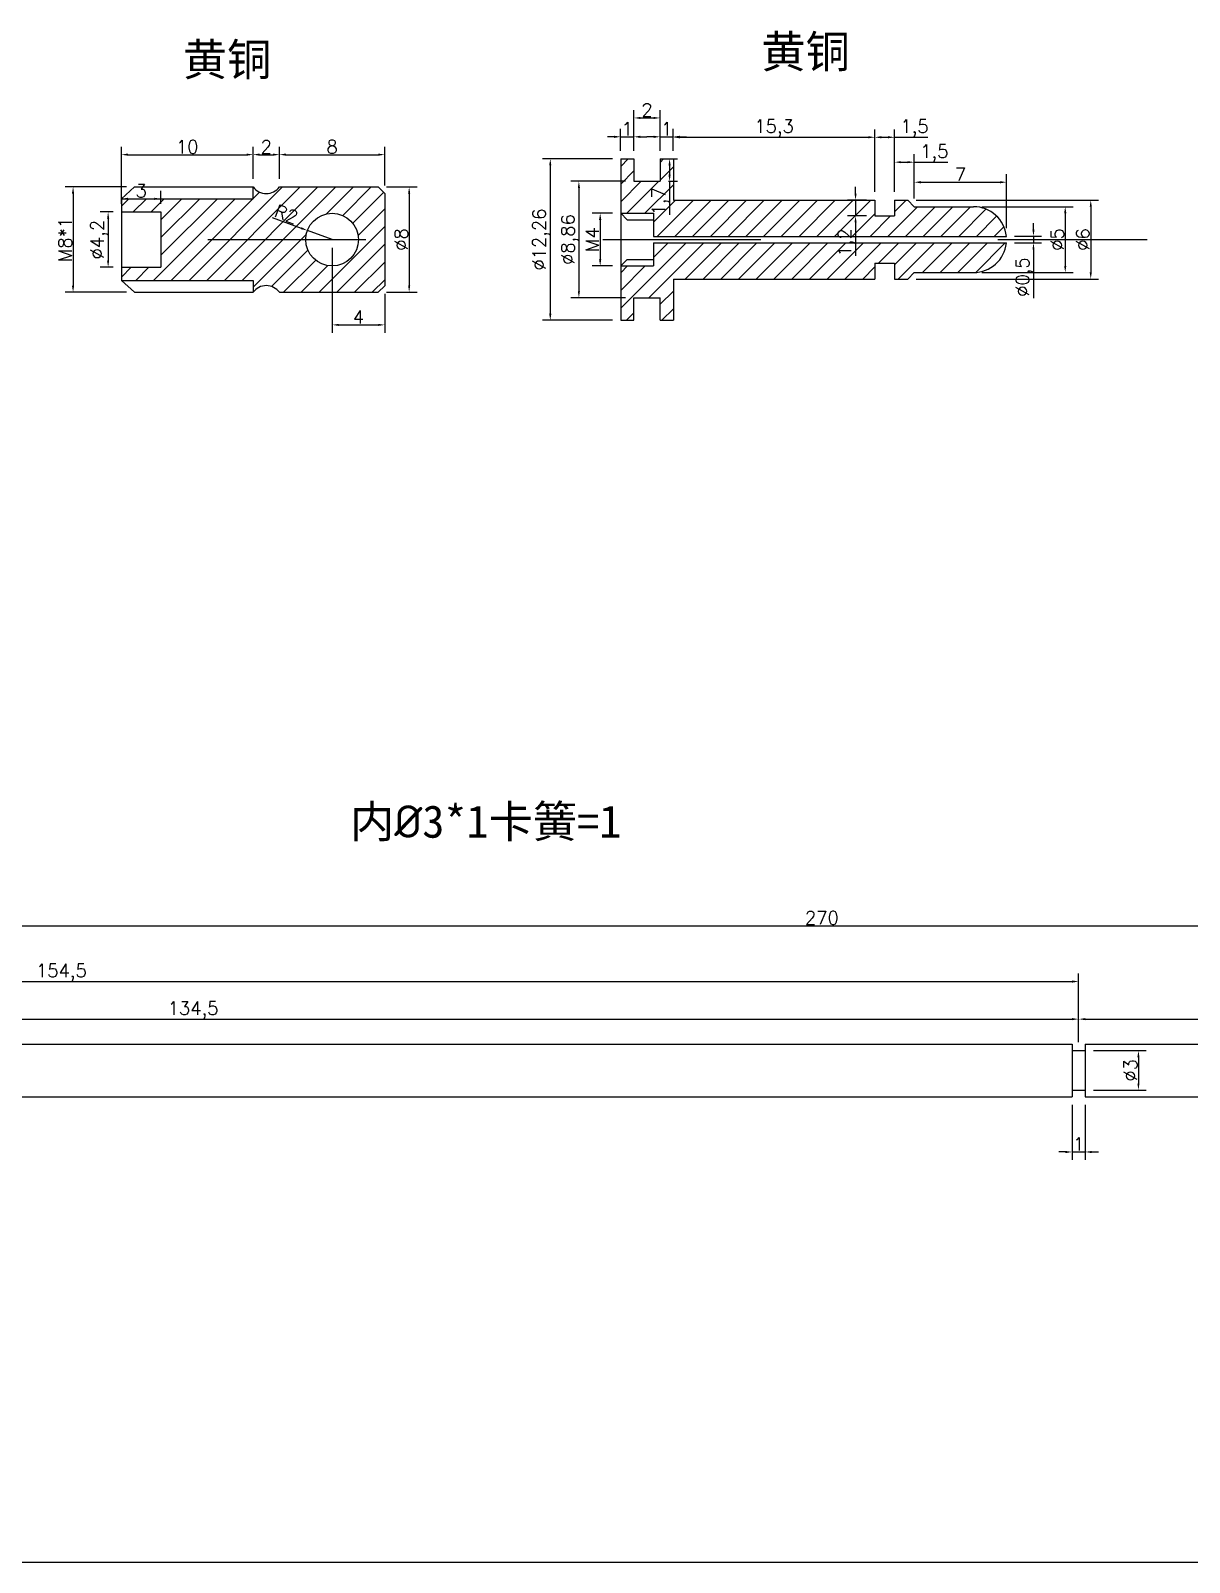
# Model space of a CAD drawing. Header units: millimetres. Extents: x 6817 to 15937, y -5221 to -164.
# Drawn here: x 9955.6 to 10043.6, y -1865.6 to -1749.3 of the extents above; entities that cross this region are included whole.
import ezdxf

# ---------------------------------------------------------------- set-up
doc = ezdxf.new("R2010")
doc.units = ezdxf.units.MM
doc.linetypes.add('ACAD_ISO03W100', pattern=[30, 12, -18])
doc.layers.add('图层2', color=108, linetype='Continuous')
doc.styles.get("Standard").update_dxf_attribs({"font": 'txt', "bigfont": 'gbcbig.shx'})
doc.dimstyles.new('ISO-25', dxfattribs={"dimtxt": 1, "dimasz": 0.5, "dimexe": 0.6, "dimexo": 0.625, "dimgap": 0.1, "dimtad": 1, "dimtxsty": 'Standard', "dimcen": 2.5, "dimadec": 0, "dimazin": 0, "dimtfac": 1, "dimtmove": 0, "dimatfit": 3, "dimfxl": 0, "dimarcsym": 0})

# ---------------------------------------------------------------- blocks, each defined once
blk = doc.blocks.new('*D461')
at = {"layer": 'Defpoints', "color": 0, "linetype": 'ByBlock', "transparency": 16777216}
for p in [(9962.51, -1763.04), (9961.5, -1767.24), (9962.51, -1767.24)]:
    blk.add_point(p, dxfattribs=at)
at = {"layer": '图层2', "color": 0, "linetype": 'ByBlock', "lineweight": -2, "transparency": 16777216}
for p, q in [((9961.89, -1763.04), (9960.9, -1763.04)), ((9961.5, -1763.54), (9961.5, -1766.74)), ((9961.89, -1767.24), (9960.9, -1767.24))]:
    blk.add_line(p, q, dxfattribs=at)
at = {"layer": '图层2', "color": 0, "linetype": 'ByBlock', "transparency": 16777216}
for points in [[(9961.42, -1763.54), (9961.58, -1763.54), (9961.5, -1763.04)], [(9961.42, -1766.74), (9961.58, -1766.74), (9961.5, -1767.24)]]:
    blk.add_solid(points, dxfattribs=at)
at = {"layer": '图层2', "color": 0, "linetype": 'ByBlock', "transparency": 16777216, "insert": (9960.82, -1765.14), "char_height": 1, "attachment_point": 5, "rotation": 90}
blk.add_mtext('%%C4,2', dxfattribs=at)
blk = doc.blocks.new('*D462')
at = {"layer": 'Defpoints', "color": 0, "linetype": 'ByBlock', "transparency": 16777216}
for p in [(9963.51, -1761.14), (9958.84, -1769.14), (9963.51, -1769.14)]:
    blk.add_point(p, dxfattribs=at)
at = {"layer": '图层2', "color": 0, "linetype": 'ByBlock', "lineweight": -2, "transparency": 16777216}
for p, q in [((9962.89, -1761.14), (9958.24, -1761.14)), ((9958.84, -1761.64), (9958.84, -1768.64)), ((9962.89, -1769.14), (9958.24, -1769.14))]:
    blk.add_line(p, q, dxfattribs=at)
at = {"layer": '图层2', "color": 0, "linetype": 'ByBlock', "transparency": 16777216}
for points in [[(9958.75, -1761.64), (9958.92, -1761.64), (9958.84, -1761.14)], [(9958.75, -1768.64), (9958.92, -1768.64), (9958.84, -1769.14)]]:
    blk.add_solid(points, dxfattribs=at)
at = {"layer": '图层2', "color": 0, "linetype": 'ByBlock', "transparency": 16777216, "insert": (9958.24, -1765.14), "char_height": 1, "attachment_point": 5, "rotation": 90}
blk.add_mtext('M8*1', dxfattribs=at)
blk = doc.blocks.new('*D463')
at = {"layer": 'Defpoints', "color": 0, "linetype": 'ByBlock', "transparency": 16777216}
for p in [(9972.51, -1758.69), (9972.51, -1761.14), (9962.51, -1762.04)]:
    blk.add_point(p, dxfattribs=at)
at = {"layer": '图层2', "color": 0, "linetype": 'ByBlock', "lineweight": -2, "transparency": 16777216}
for p, q in [((9962.51, -1761.42), (9962.51, -1758.09)), ((9972.51, -1760.52), (9972.51, -1758.09)), ((9963.01, -1758.69), (9972.01, -1758.69))]:
    blk.add_line(p, q, dxfattribs=at)
at = {"layer": '图层2', "color": 0, "linetype": 'ByBlock', "transparency": 16777216}
for points in [[(9963.01, -1758.6), (9963.01, -1758.77), (9962.51, -1758.69)], [(9972.01, -1758.6), (9972.01, -1758.77), (9972.51, -1758.69)]]:
    blk.add_solid(points, dxfattribs=at)
at = {"layer": '图层2', "color": 0, "linetype": 'ByBlock', "transparency": 16777216, "insert": (9967.51, -1758.09), "char_height": 1, "attachment_point": 5}
blk.add_mtext('10', dxfattribs=at)
blk = doc.blocks.new('*D464')
at = {"layer": 'Defpoints', "color": 0, "linetype": 'ByBlock', "transparency": 16777216}
for p in [(9974.51, -1758.69), (9972.51, -1761.14), (9974.51, -1761.14)]:
    blk.add_point(p, dxfattribs=at)
at = {"layer": '图层2', "color": 0, "linetype": 'ByBlock', "lineweight": -2, "transparency": 16777216}
for p, q in [((9972.51, -1760.52), (9972.51, -1758.09)), ((9974.51, -1760.52), (9974.51, -1758.09)), ((9973.01, -1758.69), (9974.01, -1758.69))]:
    blk.add_line(p, q, dxfattribs=at)
at = {"layer": '图层2', "color": 0, "linetype": 'ByBlock', "transparency": 16777216}
for points in [[(9973.01, -1758.6), (9973.01, -1758.77), (9972.51, -1758.69)], [(9974.01, -1758.6), (9974.01, -1758.77), (9974.51, -1758.69)]]:
    blk.add_solid(points, dxfattribs=at)
at = {"layer": '图层2', "color": 0, "linetype": 'ByBlock', "transparency": 16777216, "insert": (9973.51, -1758.09), "char_height": 1, "attachment_point": 5}
blk.add_mtext('2', dxfattribs=at)
blk = doc.blocks.new('*D465')
at = {"layer": 'Defpoints', "color": 0, "linetype": 'ByBlock', "transparency": 16777216}
for p in [(9982.51, -1758.69), (9974.51, -1761.14), (9982.51, -1761.64)]:
    blk.add_point(p, dxfattribs=at)
at = {"layer": '图层2', "color": 0, "linetype": 'ByBlock', "lineweight": -2, "transparency": 16777216}
for p, q in [((9974.51, -1760.52), (9974.51, -1758.09)), ((9982.51, -1761.02), (9982.51, -1758.09)), ((9975.01, -1758.69), (9982.01, -1758.69))]:
    blk.add_line(p, q, dxfattribs=at)
at = {"layer": '图层2', "color": 0, "linetype": 'ByBlock', "transparency": 16777216}
for points in [[(9975.01, -1758.6), (9975.01, -1758.77), (9974.51, -1758.69)], [(9982.01, -1758.6), (9982.01, -1758.77), (9982.51, -1758.69)]]:
    blk.add_solid(points, dxfattribs=at)
at = {"layer": '图层2', "color": 0, "linetype": 'ByBlock', "transparency": 16777216, "insert": (9978.51, -1758.09), "char_height": 1, "attachment_point": 5}
blk.add_mtext('8', dxfattribs=at)
blk = doc.blocks.new('*D466')
at = {"layer": 'Defpoints', "color": 0, "linetype": 'ByBlock', "transparency": 16777216}
for p in [(9982.01, -1761.14), (9982.01, -1769.14), (9984.36, -1769.14)]:
    blk.add_point(p, dxfattribs=at)
at = {"layer": '图层2', "color": 0, "linetype": 'ByBlock', "lineweight": -2, "transparency": 16777216}
for p, q in [((9982.64, -1761.14), (9984.96, -1761.14)), ((9984.36, -1761.64), (9984.36, -1768.64)), ((9982.64, -1769.14), (9984.96, -1769.14))]:
    blk.add_line(p, q, dxfattribs=at)
at = {"layer": '图层2', "color": 0, "linetype": 'ByBlock', "transparency": 16777216}
for points in [[(9984.28, -1761.64), (9984.44, -1761.64), (9984.36, -1761.14)], [(9984.28, -1768.64), (9984.44, -1768.64), (9984.36, -1769.14)]]:
    blk.add_solid(points, dxfattribs=at)
at = {"layer": '图层2', "color": 0, "linetype": 'ByBlock', "transparency": 16777216, "insert": (9983.76, -1765.14), "char_height": 1, "attachment_point": 5, "rotation": 90}
blk.add_mtext('%%C8', dxfattribs=at)
blk = doc.blocks.new('*D467')
at = {"layer": 'Defpoints', "color": 0, "linetype": 'ByBlock', "transparency": 16777216}
for p in [(9965.51, -1762.04), (9962.51, -1763.04), (9965.51, -1763.04)]:
    blk.add_point(p, dxfattribs=at)
at = {"layer": '图层2', "color": 0, "linetype": 'ByBlock', "lineweight": -2, "transparency": 16777216}
for p, q in [((9962.51, -1762.42), (9962.51, -1761.44)), ((9965.51, -1762.42), (9965.51, -1761.44)), ((9963.01, -1762.04), (9965.01, -1762.04))]:
    blk.add_line(p, q, dxfattribs=at)
at = {"layer": '图层2', "color": 0, "linetype": 'ByBlock', "transparency": 16777216}
for points in [[(9963.01, -1761.96), (9963.01, -1762.13), (9962.51, -1762.04)], [(9965.01, -1761.96), (9965.01, -1762.13), (9965.51, -1762.04)]]:
    blk.add_solid(points, dxfattribs=at)
at = {"layer": '图层2', "color": 0, "linetype": 'ByBlock', "transparency": 16777216, "insert": (9964.01, -1761.44), "char_height": 1, "attachment_point": 5}
blk.add_mtext('3', dxfattribs=at)
blk = doc.blocks.new('*D468')
at = {"layer": 'Defpoints', "color": 0, "linetype": 'ByBlock', "transparency": 16777216}
for p in [(9976.63, -1764.45), (9978.51, -1765.14)]:
    blk.add_point(p, dxfattribs=at)
at = {"layer": '图层2', "color": 0, "linetype": 'ByBlock', "lineweight": -2, "transparency": 16777216}
for p, q in [((9973.95, -1763.45), (9976.17, -1764.27)), ((9978.51, -1765.14), (9976.63, -1764.45))]:
    blk.add_line(p, q, dxfattribs=at)
at = {"layer": '图层2', "color": 0, "linetype": 'ByBlock', "transparency": 16777216}
blk.add_solid([(9976.19, -1764.2), (9976.14, -1764.35), (9976.63, -1764.45)], dxfattribs=at)
at = {"layer": '图层2', "color": 0, "linetype": 'ByBlock', "transparency": 16777216, "insert": (9975.03, -1763.21), "char_height": 1, "attachment_point": 5, "rotation": 339.6582}
blk.add_mtext('R2', dxfattribs=at)
blk = doc.blocks.new('*D469')
at = {"layer": 'Defpoints', "color": 0, "linetype": 'ByBlock', "transparency": 16777216}
for p in [(9978.51, -1765.14), (9982.51, -1768.64), (9982.51, -1771.62)]:
    blk.add_point(p, dxfattribs=at)
at = {"layer": '图层2', "color": 0, "linetype": 'ByBlock', "lineweight": -2, "transparency": 16777216}
for p, q in [((9978.51, -1765.77), (9978.51, -1772.22)), ((9982.51, -1769.27), (9982.51, -1772.22)), ((9979.01, -1771.62), (9982.01, -1771.62))]:
    blk.add_line(p, q, dxfattribs=at)
at = {"layer": '图层2', "color": 0, "linetype": 'ByBlock', "transparency": 16777216}
for points in [[(9979.01, -1771.54), (9979.01, -1771.7), (9978.51, -1771.62)], [(9982.01, -1771.54), (9982.01, -1771.7), (9982.51, -1771.62)]]:
    blk.add_solid(points, dxfattribs=at)
at = {"layer": '图层2', "color": 0, "linetype": 'ByBlock', "transparency": 16777216, "insert": (9980.51, -1771.02), "char_height": 1, "attachment_point": 5}
blk.add_mtext('4', dxfattribs=at)
blk = doc.blocks.new('*D470')
at = {"layer": 'Defpoints', "color": 0, "linetype": 'ByBlock', "transparency": 16777216}
for p in [(10000.42, -1763.14), (9998.87, -1767.14), (10000.42, -1767.14)]:
    blk.add_point(p, dxfattribs=at)
at = {"layer": '图层2', "color": 0, "linetype": 'ByBlock', "lineweight": -2, "transparency": 16777216}
for p, q in [((9999.8, -1763.14), (9998.27, -1763.14)), ((9998.87, -1763.64), (9998.87, -1766.64)), ((9999.8, -1767.14), (9998.27, -1767.14))]:
    blk.add_line(p, q, dxfattribs=at)
at = {"layer": '图层2', "color": 0, "linetype": 'ByBlock', "transparency": 16777216}
for points in [[(9998.78, -1763.64), (9998.95, -1763.64), (9998.87, -1763.14)], [(9998.78, -1766.64), (9998.95, -1766.64), (9998.87, -1767.14)]]:
    blk.add_solid(points, dxfattribs=at)
at = {"layer": '图层2', "color": 0, "linetype": 'ByBlock', "transparency": 16777216, "insert": (9998.27, -1765.14), "char_height": 1, "attachment_point": 5, "rotation": 90}
blk.add_mtext('M4', dxfattribs=at)
blk = doc.blocks.new('*D471')
at = {"layer": 'Defpoints', "color": 0, "linetype": 'ByBlock', "transparency": 16777216}
for p in [(10000.42, -1759.01), (9995.08, -1771.27), (10000.42, -1771.27)]:
    blk.add_point(p, dxfattribs=at)
at = {"layer": '图层2', "color": 0, "linetype": 'ByBlock', "lineweight": -2, "transparency": 16777216}
for p, q in [((9999.8, -1759.01), (9994.48, -1759.01)), ((9995.08, -1759.51), (9995.08, -1770.77)), ((9999.8, -1771.27), (9994.48, -1771.27))]:
    blk.add_line(p, q, dxfattribs=at)
at = {"layer": '图层2', "color": 0, "linetype": 'ByBlock', "transparency": 16777216}
for points in [[(9994.99, -1759.51), (9995.16, -1759.51), (9995.08, -1759.01)], [(9994.99, -1770.77), (9995.16, -1770.77), (9995.08, -1771.27)]]:
    blk.add_solid(points, dxfattribs=at)
at = {"layer": '图层2', "color": 0, "linetype": 'ByBlock', "transparency": 16777216, "insert": (9994.39, -1765.14), "char_height": 1, "attachment_point": 5, "rotation": 90}
blk.add_mtext('%%C12,26', dxfattribs=at)
blk = doc.blocks.new('*D472')
at = {"layer": 'Defpoints', "color": 0, "linetype": 'ByBlock', "transparency": 16777216}
for p in [(10001.42, -1760.71), (9997.25, -1769.57), (10001.42, -1769.57)]:
    blk.add_point(p, dxfattribs=at)
at = {"layer": '图层2', "color": 0, "linetype": 'ByBlock', "lineweight": -2, "transparency": 16777216}
for p, q in [((10000.8, -1760.71), (9996.65, -1760.71)), ((9997.25, -1761.21), (9997.25, -1769.07)), ((10000.8, -1769.57), (9996.65, -1769.57))]:
    blk.add_line(p, q, dxfattribs=at)
at = {"layer": '图层2', "color": 0, "linetype": 'ByBlock', "transparency": 16777216}
for points in [[(9997.17, -1761.21), (9997.33, -1761.21), (9997.25, -1760.71)], [(9997.17, -1769.07), (9997.33, -1769.07), (9997.25, -1769.57)]]:
    blk.add_solid(points, dxfattribs=at)
at = {"layer": '图层2', "color": 0, "linetype": 'ByBlock', "transparency": 16777216, "insert": (9996.57, -1765.14), "char_height": 1, "attachment_point": 5, "rotation": 90}
blk.add_mtext('%%C8,86', dxfattribs=at)
blk = doc.blocks.new('*D473')
at = {"layer": 'Defpoints', "color": 0, "linetype": 'ByBlock', "transparency": 16777216}
for p in [(10027.22, -1762.64), (10027.22, -1767.64), (10034.18, -1767.64)]:
    blk.add_point(p, dxfattribs=at)
at = {"layer": '图层2', "color": 0, "linetype": 'ByBlock', "lineweight": -2, "transparency": 16777216}
for p, q in [((10027.85, -1762.64), (10034.78, -1762.64)), ((10034.18, -1763.14), (10034.18, -1767.14)), ((10027.85, -1767.64), (10034.78, -1767.64))]:
    blk.add_line(p, q, dxfattribs=at)
at = {"layer": '图层2', "color": 0, "linetype": 'ByBlock', "transparency": 16777216}
for points in [[(10034.1, -1763.14), (10034.27, -1763.14), (10034.18, -1762.64)], [(10034.1, -1767.14), (10034.27, -1767.14), (10034.18, -1767.64)]]:
    blk.add_solid(points, dxfattribs=at)
at = {"layer": '图层2', "color": 0, "linetype": 'ByBlock', "transparency": 16777216, "insert": (10033.58, -1765.14), "char_height": 1, "attachment_point": 5, "rotation": 90}
blk.add_mtext('%%C5', dxfattribs=at)
blk = doc.blocks.new('*D474')
at = {"layer": 'Defpoints', "color": 0, "linetype": 'ByBlock', "transparency": 16777216}
for p in [(10022.22, -1762.14), (10022.22, -1768.14), (10036.12, -1768.14)]:
    blk.add_point(p, dxfattribs=at)
at = {"layer": '图层2', "color": 0, "linetype": 'ByBlock', "lineweight": -2, "transparency": 16777216}
for p, q in [((10022.85, -1762.14), (10036.72, -1762.14)), ((10036.12, -1762.64), (10036.12, -1767.64)), ((10022.85, -1768.14), (10036.72, -1768.14))]:
    blk.add_line(p, q, dxfattribs=at)
at = {"layer": '图层2', "color": 0, "linetype": 'ByBlock', "transparency": 16777216}
for points in [[(10036.04, -1762.64), (10036.2, -1762.64), (10036.12, -1762.14)], [(10036.04, -1767.64), (10036.2, -1767.64), (10036.12, -1768.14)]]:
    blk.add_solid(points, dxfattribs=at)
at = {"layer": '图层2', "color": 0, "linetype": 'ByBlock', "transparency": 16777216, "insert": (10035.52, -1765.14), "char_height": 1, "attachment_point": 5, "rotation": 90}
blk.add_mtext('%%C6', dxfattribs=at)
blk = doc.blocks.new('*D475')
at = {"layer": 'Defpoints', "color": 0, "linetype": 'ByBlock', "transparency": 16777216}
for p in [(10001.42, -1757.33), (10000.42, -1759.01), (10001.42, -1759.01)]:
    blk.add_point(p, dxfattribs=at)
at = {"layer": '图层2', "color": 0, "linetype": 'ByBlock', "lineweight": -2, "transparency": 16777216}
for p, q in [((10000.42, -1758.39), (10000.42, -1756.73)), ((10001.42, -1758.39), (10001.42, -1756.73)), ((9999.92, -1757.33), (9999.42, -1757.33)), ((10000.42, -1757.33), (10001.42, -1757.33)), ((10001.92, -1757.33), (10002.42, -1757.33))]:
    blk.add_line(p, q, dxfattribs=at)
at = {"layer": '图层2', "color": 0, "linetype": 'ByBlock', "transparency": 16777216}
for points in [[(9999.92, -1757.25), (9999.92, -1757.42), (10000.42, -1757.33)], [(10001.92, -1757.25), (10001.92, -1757.42), (10001.42, -1757.33)]]:
    blk.add_solid(points, dxfattribs=at)
at = {"layer": '图层2', "color": 0, "linetype": 'ByBlock', "transparency": 16777216, "insert": (10000.92, -1756.73), "char_height": 1, "attachment_point": 5}
blk.add_mtext('1', dxfattribs=at)
blk = doc.blocks.new('*D476')
at = {"layer": 'Defpoints', "color": 0, "linetype": 'ByBlock', "transparency": 16777216}
for p in [(10003.42, -1755.9), (10001.42, -1759.01), (10003.42, -1759.01)]:
    blk.add_point(p, dxfattribs=at)
at = {"layer": '图层2', "color": 0, "linetype": 'ByBlock', "lineweight": -2, "transparency": 16777216}
for p, q in [((10001.42, -1758.39), (10001.42, -1755.3)), ((10003.42, -1758.39), (10003.42, -1755.3)), ((10001.92, -1755.9), (10002.92, -1755.9))]:
    blk.add_line(p, q, dxfattribs=at)
at = {"layer": '图层2', "color": 0, "linetype": 'ByBlock', "transparency": 16777216}
for points in [[(10001.92, -1755.82), (10001.92, -1755.98), (10001.42, -1755.9)], [(10002.92, -1755.82), (10002.92, -1755.98), (10003.42, -1755.9)]]:
    blk.add_solid(points, dxfattribs=at)
at = {"layer": '图层2', "color": 0, "linetype": 'ByBlock', "transparency": 16777216, "insert": (10002.42, -1755.3), "char_height": 1, "attachment_point": 5}
blk.add_mtext('2', dxfattribs=at)
blk = doc.blocks.new('*D477')
at = {"layer": 'Defpoints', "color": 0, "linetype": 'ByBlock', "transparency": 16777216}
for p in [(10004.42, -1757.33), (10003.42, -1759.01), (10004.42, -1759.01)]:
    blk.add_point(p, dxfattribs=at)
at = {"layer": '图层2', "color": 0, "linetype": 'ByBlock', "lineweight": -2, "transparency": 16777216}
for p, q in [((10003.42, -1758.39), (10003.42, -1756.73)), ((10004.42, -1758.39), (10004.42, -1756.73)), ((10002.92, -1757.33), (10002.42, -1757.33)), ((10003.42, -1757.33), (10004.42, -1757.33)), ((10004.92, -1757.33), (10005.42, -1757.33))]:
    blk.add_line(p, q, dxfattribs=at)
at = {"layer": '图层2', "color": 0, "linetype": 'ByBlock', "transparency": 16777216}
for points in [[(10002.92, -1757.25), (10002.92, -1757.42), (10003.42, -1757.33)], [(10004.92, -1757.25), (10004.92, -1757.42), (10004.42, -1757.33)]]:
    blk.add_solid(points, dxfattribs=at)
at = {"layer": '图层2', "color": 0, "linetype": 'ByBlock', "transparency": 16777216, "insert": (10003.92, -1756.73), "char_height": 1, "attachment_point": 5}
blk.add_mtext('1', dxfattribs=at)
blk = doc.blocks.new('*D478')
at = {"layer": 'Defpoints', "color": 0, "linetype": 'ByBlock', "transparency": 16777216}
for p in [(10003.42, -1759.01), (10003.42, -1760.71), (10004.14, -1760.71)]:
    blk.add_point(p, dxfattribs=at)
at = {"layer": '图层2', "color": 0, "linetype": 'ByBlock', "lineweight": -2, "transparency": 16777216}
for p, q in [((10004.05, -1759.01), (10004.74, -1759.01)), ((10004.14, -1759.51), (10004.14, -1760.21)), ((10004.05, -1760.71), (10004.74, -1760.71)), ((10004.14, -1760.71), (10004.14, -1763.25))]:
    blk.add_line(p, q, dxfattribs=at)
at = {"layer": '图层2', "color": 0, "linetype": 'ByBlock', "transparency": 16777216}
for points in [[(10004.05, -1759.51), (10004.22, -1759.51), (10004.14, -1759.01)], [(10004.05, -1760.21), (10004.22, -1760.21), (10004.14, -1760.71)]]:
    blk.add_solid(points, dxfattribs=at)
at = {"layer": '图层2', "color": 0, "linetype": 'ByBlock', "transparency": 16777216, "insert": (10003.45, -1762.23), "char_height": 1, "attachment_point": 5, "rotation": 90}
blk.add_mtext('1,7', dxfattribs=at)
blk = doc.blocks.new('*D479')
at = {"layer": 'Defpoints', "color": 0, "linetype": 'ByBlock', "transparency": 16777216}
for p in [(10019.72, -1757.37), (10004.42, -1759.01), (10019.72, -1762.14)]:
    blk.add_point(p, dxfattribs=at)
at = {"layer": '图层2', "color": 0, "linetype": 'ByBlock', "lineweight": -2, "transparency": 16777216}
for p, q in [((10004.42, -1758.39), (10004.42, -1756.77)), ((10019.72, -1761.52), (10019.72, -1756.77)), ((10004.92, -1757.37), (10019.22, -1757.37))]:
    blk.add_line(p, q, dxfattribs=at)
at = {"layer": '图层2', "color": 0, "linetype": 'ByBlock', "transparency": 16777216}
for points in [[(10004.92, -1757.28), (10004.92, -1757.45), (10004.42, -1757.37)], [(10019.22, -1757.28), (10019.22, -1757.45), (10019.72, -1757.37)]]:
    blk.add_solid(points, dxfattribs=at)
at = {"layer": '图层2', "color": 0, "linetype": 'ByBlock', "transparency": 16777216, "insert": (10012.07, -1756.68), "char_height": 1, "attachment_point": 5}
blk.add_mtext('15,3', dxfattribs=at)
blk = doc.blocks.new('*D480')
at = {"layer": 'Defpoints', "color": 0, "linetype": 'ByBlock', "transparency": 16777216}
for p in [(10021.22, -1757.37), (10019.72, -1762.14), (10021.22, -1762.14)]:
    blk.add_point(p, dxfattribs=at)
at = {"layer": '图层2', "color": 0, "linetype": 'ByBlock', "lineweight": -2, "transparency": 16777216}
for p, q in [((10019.72, -1761.52), (10019.72, -1756.77)), ((10021.22, -1761.52), (10021.22, -1756.77)), ((10020.22, -1757.37), (10020.72, -1757.37)), ((10021.22, -1757.37), (10023.76, -1757.37))]:
    blk.add_line(p, q, dxfattribs=at)
at = {"layer": '图层2', "color": 0, "linetype": 'ByBlock', "transparency": 16777216}
for points in [[(10020.22, -1757.28), (10020.22, -1757.45), (10019.72, -1757.37)], [(10020.72, -1757.28), (10020.72, -1757.45), (10021.22, -1757.37)]]:
    blk.add_solid(points, dxfattribs=at)
at = {"layer": '图层2', "color": 0, "linetype": 'ByBlock', "transparency": 16777216, "insert": (10022.74, -1756.68), "char_height": 1, "attachment_point": 5}
blk.add_mtext('1,5', dxfattribs=at)
blk = doc.blocks.new('*D481')
at = {"layer": 'Defpoints', "color": 0, "linetype": 'ByBlock', "transparency": 16777216}
for p in [(10022.72, -1759.26), (10021.22, -1762.14), (10022.72, -1762.64)]:
    blk.add_point(p, dxfattribs=at)
at = {"layer": '图层2', "color": 0, "linetype": 'ByBlock', "lineweight": -2, "transparency": 16777216}
for p, q in [((10021.22, -1761.52), (10021.22, -1758.66)), ((10021.72, -1759.26), (10022.22, -1759.26)), ((10022.72, -1762.02), (10022.72, -1758.66)), ((10022.72, -1759.26), (10025.26, -1759.26))]:
    blk.add_line(p, q, dxfattribs=at)
at = {"layer": '图层2', "color": 0, "linetype": 'ByBlock', "transparency": 16777216}
for points in [[(10021.72, -1759.18), (10021.72, -1759.34), (10021.22, -1759.26)], [(10022.22, -1759.18), (10022.22, -1759.34), (10022.72, -1759.26)]]:
    blk.add_solid(points, dxfattribs=at)
at = {"layer": '图层2', "color": 0, "linetype": 'ByBlock', "transparency": 16777216, "insert": (10024.24, -1758.58), "char_height": 1, "attachment_point": 5}
blk.add_mtext('1,5', dxfattribs=at)
blk = doc.blocks.new('*D294')
at = {"layer": 'Defpoints', "color": 0, "linetype": 'ByBlock', "transparency": 16777216}
for p in [(10029.72, -1760.78), (10022.72, -1762.64), (10029.72, -1764.89)]:
    blk.add_point(p, dxfattribs=at)
at = {"layer": '图层2', "color": 0, "linetype": 'ByBlock', "lineweight": -2, "transparency": 16777216}
for p, q in [((10022.72, -1762.02), (10022.72, -1760.18)), ((10029.72, -1764.27), (10029.72, -1760.18)), ((10023.22, -1760.78), (10029.22, -1760.78))]:
    blk.add_line(p, q, dxfattribs=at)
at = {"layer": '图层2', "color": 0, "linetype": 'ByBlock', "transparency": 16777216}
for points in [[(10023.22, -1760.7), (10023.22, -1760.87), (10022.72, -1760.78)], [(10029.22, -1760.7), (10029.22, -1760.87), (10029.72, -1760.78)]]:
    blk.add_solid(points, dxfattribs=at)
at = {"layer": '图层2', "color": 0, "linetype": 'ByBlock', "transparency": 16777216, "insert": (10026.22, -1760.18), "char_height": 1, "attachment_point": 5}
blk.add_mtext('7', dxfattribs=at)
blk = doc.blocks.new('*D295')
at = {"layer": 'Defpoints', "color": 0, "linetype": 'ByBlock', "transparency": 16777216}
for p in [(10029.72, -1764.89), (10029.72, -1765.39), (10031.77, -1765.39)]:
    blk.add_point(p, dxfattribs=at)
at = {"layer": '图层2', "color": 0, "linetype": 'ByBlock', "lineweight": -2, "transparency": 16777216}
for p, q in [((10031.77, -1764.39), (10031.77, -1763.89)), ((10030.34, -1764.89), (10032.37, -1764.89)), ((10031.77, -1764.89), (10031.77, -1765.39)), ((10030.34, -1765.39), (10032.37, -1765.39)), ((10031.77, -1765.89), (10031.77, -1769.59))]:
    blk.add_line(p, q, dxfattribs=at)
at = {"layer": '图层2', "color": 0, "linetype": 'ByBlock', "transparency": 16777216}
for points in [[(10031.69, -1764.39), (10031.85, -1764.39), (10031.77, -1764.89)], [(10031.69, -1765.89), (10031.85, -1765.89), (10031.77, -1765.39)]]:
    blk.add_solid(points, dxfattribs=at)
at = {"layer": '图层2', "color": 0, "linetype": 'ByBlock', "transparency": 16777216, "insert": (10031.09, -1767.99), "char_height": 1, "attachment_point": 5, "rotation": 90}
blk.add_mtext('%%C0,5', dxfattribs=at)
blk = doc.blocks.new('*D482')
at = {"layer": 'Defpoints', "color": 0, "linetype": 'ByBlock', "transparency": 16777216}
for p in [(10019.72, -1762.14), (10018.26, -1763.34), (10019.72, -1763.34)]:
    blk.add_point(p, dxfattribs=at)
at = {"layer": '图层2', "color": 0, "linetype": 'ByBlock', "lineweight": -2, "transparency": 16777216}
for p, q in [((10018.26, -1761.64), (10018.26, -1761.14)), ((10019.1, -1762.14), (10017.66, -1762.14)), ((10018.26, -1762.14), (10018.26, -1763.34)), ((10019.1, -1763.34), (10017.66, -1763.34)), ((10018.26, -1763.84), (10018.26, -1766.38))]:
    blk.add_line(p, q, dxfattribs=at)
at = {"layer": '图层2', "color": 0, "linetype": 'ByBlock', "transparency": 16777216}
for points in [[(10018.18, -1761.64), (10018.34, -1761.64), (10018.26, -1762.14)], [(10018.18, -1763.84), (10018.34, -1763.84), (10018.26, -1763.34)]]:
    blk.add_solid(points, dxfattribs=at)
at = {"layer": '图层2', "color": 0, "linetype": 'ByBlock', "transparency": 16777216, "insert": (10017.58, -1765.36), "char_height": 1, "attachment_point": 5, "rotation": 90}
blk.add_mtext('1,2', dxfattribs=at)
blk = doc.blocks.new('*D544')
at = {"layer": 'Defpoints', "color": 0, "linetype": 'ByBlock', "transparency": 16777216}
for p in [(10035.2, -1824.36), (9900.7, -1826.25), (10035.2, -1826.75)]:
    blk.add_point(p, dxfattribs=at)
at = {"layer": '图层2', "color": 0, "linetype": 'ByBlock', "lineweight": -2, "transparency": 16777216}
for p, q in [((9900.7, -1825.62), (9900.7, -1823.76)), ((9901.2, -1824.36), (10034.7, -1824.36)), ((10035.2, -1826.12), (10035.2, -1823.76))]:
    blk.add_line(p, q, dxfattribs=at)
at = {"layer": '图层2', "color": 0, "linetype": 'ByBlock', "transparency": 16777216}
for points in [[(9901.2, -1824.28), (9901.2, -1824.44), (9900.7, -1824.36)], [(10034.7, -1824.28), (10034.7, -1824.44), (10035.2, -1824.36)]]:
    blk.add_solid(points, dxfattribs=at)
at = {"layer": '图层2', "color": 0, "linetype": 'ByBlock', "transparency": 16777216, "insert": (9967.95, -1823.68), "char_height": 1, "attachment_point": 5}
blk.add_mtext('134,5', dxfattribs=at)
blk = doc.blocks.new('*D545')
at = {"layer": 'Defpoints', "color": 0, "linetype": 'ByBlock', "transparency": 16777216}
for p in [(10130.7, -1824.36), (10035.2, -1826.75), (10130.7, -1826.25)]:
    blk.add_point(p, dxfattribs=at)
at = {"layer": '图层2', "color": 0, "linetype": 'ByBlock', "lineweight": -2, "transparency": 16777216}
for p, q in [((10035.2, -1826.12), (10035.2, -1823.76)), ((10035.7, -1824.36), (10130.2, -1824.36)), ((10130.7, -1825.62), (10130.7, -1823.76))]:
    blk.add_line(p, q, dxfattribs=at)
at = {"layer": '图层2', "color": 0, "linetype": 'ByBlock', "transparency": 16777216}
for points in [[(10035.7, -1824.28), (10035.7, -1824.44), (10035.2, -1824.36)], [(10130.2, -1824.28), (10130.2, -1824.44), (10130.7, -1824.36)]]:
    blk.add_solid(points, dxfattribs=at)
at = {"layer": '图层2', "color": 0, "linetype": 'ByBlock', "transparency": 16777216, "insert": (10082.95, -1823.68), "char_height": 1, "attachment_point": 5}
blk.add_mtext('95,5', dxfattribs=at)
blk = doc.blocks.new('*D304')
at = {"layer": 'Defpoints', "color": 0, "linetype": 'ByBlock', "transparency": 16777216}
for p in [(10035.2, -1821.5), (9880.7, -1826.25), (10035.2, -1826.12)]:
    blk.add_point(p, dxfattribs=at)
at = {"layer": '图层2', "color": 0, "linetype": 'ByBlock', "lineweight": -2, "transparency": 16777216}
for p, q in [((9880.7, -1825.62), (9880.7, -1820.9)), ((10035.2, -1825.5), (10035.2, -1820.9)), ((9881.2, -1821.5), (10034.7, -1821.5))]:
    blk.add_line(p, q, dxfattribs=at)
at = {"layer": '图层2', "color": 0, "linetype": 'ByBlock', "transparency": 16777216}
for points in [[(9881.2, -1821.42), (9881.2, -1821.59), (9880.7, -1821.5)], [(10034.7, -1821.42), (10034.7, -1821.59), (10035.2, -1821.5)]]:
    blk.add_solid(points, dxfattribs=at)
at = {"layer": '图层2', "color": 0, "linetype": 'ByBlock', "transparency": 16777216, "insert": (9957.95, -1820.82), "char_height": 1, "attachment_point": 5}
blk.add_mtext('154,5', dxfattribs=at)
blk = doc.blocks.new('*D305')
at = {"layer": 'Defpoints', "color": 0, "linetype": 'ByBlock', "transparency": 16777216}
for p in [(10150.7, -1817.26), (9880.7, -1826.25), (10150.7, -1826.25)]:
    blk.add_point(p, dxfattribs=at)
at = {"layer": '图层2', "color": 0, "linetype": 'ByBlock', "lineweight": -2, "transparency": 16777216}
for p, q in [((9880.7, -1825.62), (9880.7, -1816.66)), ((9881.2, -1817.26), (10150.2, -1817.26)), ((10150.7, -1825.62), (10150.7, -1816.66))]:
    blk.add_line(p, q, dxfattribs=at)
at = {"layer": '图层2', "color": 0, "linetype": 'ByBlock', "transparency": 16777216}
for points in [[(9881.2, -1817.18), (9881.2, -1817.35), (9880.7, -1817.26)], [(10150.2, -1817.18), (10150.2, -1817.35), (10150.7, -1817.26)]]:
    blk.add_solid(points, dxfattribs=at)
at = {"layer": '图层2', "color": 0, "linetype": 'ByBlock', "transparency": 16777216, "insert": (10015.7, -1816.66), "char_height": 1, "attachment_point": 5}
blk.add_mtext('270', dxfattribs=at)
blk = doc.blocks.new('*D546')
at = {"layer": 'Defpoints', "color": 0, "linetype": 'ByBlock', "transparency": 16777216}
for p in [(10034.7, -1830.25), (10035.7, -1830.25), (10035.7, -1834.45)]:
    blk.add_point(p, dxfattribs=at)
at = {"layer": '图层2', "color": 0, "linetype": 'ByBlock', "lineweight": -2, "transparency": 16777216}
for p, q in [((10034.7, -1830.87), (10034.7, -1835.05)), ((10035.7, -1830.87), (10035.7, -1835.05)), ((10034.2, -1834.45), (10033.7, -1834.45)), ((10034.7, -1834.45), (10035.7, -1834.45)), ((10036.2, -1834.45), (10036.7, -1834.45))]:
    blk.add_line(p, q, dxfattribs=at)
at = {"layer": '图层2', "color": 0, "linetype": 'ByBlock', "transparency": 16777216}
for points in [[(10034.2, -1834.37), (10034.2, -1834.54), (10034.7, -1834.45)], [(10036.2, -1834.37), (10036.2, -1834.54), (10035.7, -1834.45)]]:
    blk.add_solid(points, dxfattribs=at)
at = {"layer": '图层2', "color": 0, "linetype": 'ByBlock', "transparency": 16777216, "insert": (10035.2, -1833.85), "char_height": 1, "attachment_point": 5}
blk.add_mtext('1', dxfattribs=at)
blk = doc.blocks.new('*D547')
at = {"layer": 'Defpoints', "color": 0, "linetype": 'ByBlock', "transparency": 16777216}
for p in [(10035.7, -1826.75), (10035.7, -1829.75), (10039.74, -1829.75)]:
    blk.add_point(p, dxfattribs=at)
at = {"layer": '图层2', "color": 0, "linetype": 'ByBlock', "lineweight": -2, "transparency": 16777216}
for p, q in [((10036.32, -1826.75), (10040.34, -1826.75)), ((10039.74, -1827.25), (10039.74, -1829.25)), ((10036.32, -1829.75), (10040.34, -1829.75))]:
    blk.add_line(p, q, dxfattribs=at)
at = {"layer": '图层2', "color": 0, "linetype": 'ByBlock', "transparency": 16777216}
for points in [[(10039.66, -1827.25), (10039.82, -1827.25), (10039.74, -1826.75)], [(10039.66, -1829.25), (10039.82, -1829.25), (10039.74, -1829.75)]]:
    blk.add_solid(points, dxfattribs=at)
at = {"layer": '图层2', "color": 0, "linetype": 'ByBlock', "transparency": 16777216, "insert": (10039.14, -1828.25), "char_height": 1, "attachment_point": 5, "rotation": 90}
blk.add_mtext('%%C3', dxfattribs=at)

msp = doc.modelspace()

# ---------------------------------------------------------------- hatches: boundary and pattern name
at = {"layer": '图层2', "linetype": 'ByBlock'}
h = msp.add_hatch(dxfattribs=at)
h.set_pattern_fill('ANSI31', color=4, scale=0.3)
h.set_pattern_definition([(45, (7550.7779, 821.9623), (-0.6735192, 0.6735192), [])])
h.paths.add_polyline_path([(10004.422, -1759.014), (10003.422, -1759.014), (10003.422, -1760.714), (10001.422, -1760.714), (10001.422, -1759.014), (10000.422, -1759.014), (10000.422, -1763.144), (10002.922, -1763.144), (10002.922, -1764.894), (10029.71, -1764.894, 0.3851704), (10027.222, -1762.644), (10022.722, -1762.644), (10022.222, -1762.144), (10021.222, -1762.144), (10021.222, -1763.344), (10019.722, -1763.344), (10019.722, -1762.144), (10004.422, -1762.144)])
h.paths.add_polyline_path([(10019.722, -1766.944), (10021.222, -1766.944), (10021.222, -1768.144), (10022.222, -1768.144), (10022.722, -1767.644), (10027.222, -1767.644, 0.3851704), (10029.71, -1765.394), (10002.922, -1765.394), (10002.922, -1767.144), (10000.422, -1767.144), (10000.422, -1771.274), (10001.422, -1771.274), (10001.422, -1769.574), (10003.422, -1769.574), (10003.422, -1771.274), (10004.422, -1771.274), (10004.422, -1768.144), (10019.722, -1768.144)])
h = msp.add_hatch(dxfattribs=at)
h.set_pattern_fill('ANSI31', color=4, scale=0.3)
h.set_pattern_definition([(45, (7569.7657, 821.9623), (-0.6735192, 0.6735192), [])])
h.paths.add_polyline_path([(9972.51, -1765.144), (9965.51, -1765.144), (9965.51, -1767.244), (9962.51, -1767.244), (9962.51, -1768.244), (9972.51, -1768.244)])
h.paths.add_polyline_path([(9972.51, -1762.044), (9962.51, -1762.044), (9962.51, -1763.044), (9965.51, -1763.044), (9965.51, -1765.144), (9972.51, -1765.144)])
h.paths.add_polyline_path([(9974.51, -1761.144, -0.5034351), (9972.51, -1761.144), (9972.51, -1765.144), (9974.51, -1765.144)])
h.paths.add_polyline_path([(9974.51, -1765.144), (9972.51, -1765.144), (9972.51, -1768.244), (9972.51, -1769.144, -0.5034351), (9974.51, -1769.144)])
h.paths.add_polyline_path([(9982.51, -1765.144), (9980.51, -1765.144, -1), (9976.51, -1765.144), (9974.51, -1765.144), (9974.51, -1769.144), (9982.01, -1769.144), (9982.51, -1768.644)])
h.paths.add_polyline_path([(9980.51, -1765.144), (9982.51, -1765.144), (9982.51, -1761.644), (9982.01, -1761.144), (9974.51, -1761.144), (9974.51, -1765.144), (9976.51, -1765.144, -1)])

# ---------------------------------------------------------------- linework, layer by layer
at = {"color": 1, "linetype": 'ACAD_ISO03W100'}
msp.add_line((9579.066, -1765.144), (10040.413, -1765.144), dxfattribs=at)
at = {"layer": '图层2', "color": 6, "linetype": 'ByBlock'}
for p, q in [((10000.422, -1759.014), (10001.422, -1759.014)), ((10000.422, -1759.014), (10000.422, -1763.144)), ((10001.422, -1759.014), (10001.422, -1760.714)), ((10003.422, -1759.014), (10004.422, -1759.014)), ((10003.422, -1759.014), (10003.422, -1760.714)), ((10004.422, -1759.014), (10004.422, -1762.144)), ((9972.51, -1762.044), (9972.51, -1761.144)), ((9974.51, -1761.144), (9982.01, -1761.144)), ((9982.01, -1761.144), (9982.51, -1761.644)), ((9982.51, -1761.644), (9982.51, -1768.644)), ((10001.422, -1760.714), (10003.422, -1760.714)), ((9962.51, -1762.044), (9962.51, -1762.044)), ((9962.51, -1762.044), (9962.51, -1763.044)), ((9962.51, -1762.044), (9972.51, -1762.044)), ((10004.422, -1762.144), (10019.722, -1762.144)), ((10019.722, -1762.144), (10019.722, -1763.344)), ((10021.222, -1762.144), (10022.222, -1762.144)), ((10021.222, -1762.144), (10021.222, -1763.344)), ((10022.222, -1762.144), (10022.722, -1762.644)), ((10022.222, -1762.144), (10022.222, -1762.144)), ((10022.722, -1762.644), (10027.222, -1762.644)), ((9962.51, -1763.044), (9965.51, -1763.044)), ((9962.51, -1763.044), (9962.51, -1767.244)), ((9965.51, -1763.044), (9965.51, -1767.244)), ((10000.422, -1763.144), (10002.922, -1763.144)), ((10000.422, -1763.144), (10000.422, -1767.144)), ((10002.922, -1763.144), (10002.922, -1764.894)), ((10019.722, -1763.344), (10021.222, -1763.344)), ((10002.922, -1765.394), (10002.922, -1767.144)), ((9962.51, -1767.244), (9965.51, -1767.244)), ((9962.51, -1767.244), (9962.51, -1768.244)), ((10000.422, -1767.144), (10002.922, -1767.144)), ((10000.422, -1767.144), (10000.422, -1771.274)), ((10019.722, -1766.944), (10021.222, -1766.944)), ((10019.722, -1766.944), (10019.722, -1768.144)), ((10021.222, -1766.944), (10021.222, -1768.144)), ((9962.51, -1768.244), (9962.51, -1768.244)), ((9962.51, -1768.244), (9972.51, -1768.244)), ((9972.51, -1768.244), (9972.51, -1769.144)), ((9982.01, -1769.144), (9982.51, -1768.644)), ((10004.422, -1768.144), (10019.722, -1768.144)), ((10004.422, -1768.144), (10004.422, -1771.274)), ((10021.222, -1768.144), (10022.222, -1768.144)), ((10022.222, -1768.144), (10022.722, -1767.644)), ((10022.222, -1768.144), (10022.222, -1768.144)), ((10022.722, -1767.644), (10027.222, -1767.644)), ((9974.51, -1769.144), (9982.01, -1769.144)), ((10001.422, -1769.574), (10003.422, -1769.574)), ((10001.422, -1771.274), (10001.422, -1769.574)), ((10003.422, -1771.274), (10003.422, -1769.574)), ((10000.422, -1771.274), (10001.422, -1771.274)), ((10003.422, -1771.274), (10004.422, -1771.274)), ((9880.7, -1826.25), (10034.7, -1826.25)), ((10034.7, -1826.25), (10034.7, -1830.25)), ((10034.7, -1826.75), (10035.7, -1826.75)), ((10035.7, -1826.25), (10150.7, -1826.25)), ((10035.7, -1826.25), (10035.7, -1830.25)), ((9880.7, -1830.25), (10034.7, -1830.25)), ((10034.7, -1829.75), (10035.7, -1829.75)), ((10035.7, -1830.25), (10150.7, -1830.25))]:
    msp.add_line(p, q, dxfattribs=at)
at = {"layer": '图层2', "color": 4, "linetype": 'ByBlock'}
for p, q in [((9962.51, -1762.044), (9963.51, -1761.144)), ((9963.51, -1761.144), (9972.51, -1761.144)), ((10000.422, -1763.144), (10000.922, -1763.644)), ((10000.922, -1763.644), (10002.922, -1763.644)), ((10000.422, -1767.144), (10000.922, -1766.644)), ((10000.922, -1766.644), (10002.922, -1766.644)), ((9962.51, -1768.244), (9963.51, -1769.144)), ((9963.51, -1769.144), (9972.51, -1769.144))]:
    msp.add_line(p, q, dxfattribs=at)
at = {"layer": '图层2', "color": 3, "linetype": 'ByBlock'}
for p, q in [((10002.922, -1764.894), (10029.71, -1764.894)), ((10002.922, -1765.394), (10029.71, -1765.394))]:
    msp.add_line(p, q, dxfattribs=at)
at = {"layer": '图层2', "color": 2, "linetype": 'ByBlock'}
msp.add_line((10175.615, -1865.627), (9494.427, -1865.627), dxfattribs=at)
at = {"layer": '图层2', "color": 6, "linetype": 'ByBlock'}
msp.add_circle((9978.51, -1765.144), 2, dxfattribs=at)
for centre, radius, start, end in [((9973.51, -1760.403), 1.245, 216.55542, 323.44458), ((10027.222, -1765.144), 2.5, 5.73917, 90), ((10027.222, -1765.144), 2.5, 270, 354.26083), ((9973.51, -1769.885), 1.245, 36.55542, 143.44458)]:
    msp.add_arc(centre, radius, start, end, dxfattribs=at)

# ---------------------------------------------------------------- texts
at = {"color": 2, "char_height": 2.46562, "width": 38.16509, "attachment_point": 1}
for s, insert in [('{\\fSimSun|b0|i0|c134|p2;黄铜}', (9967.167, -1750.224)), ('{\\fSimSun|b0|i0|c134|p2;黄铜}', (10011.097, -1749.626)), ('{\\fSimSun|b0|i0|c134|p2;内\\fISOCPEUR|b0|i0|c0|p34;%%C\\fSimSun|b0|i0|c134|p2;3*1卡簧=1}', (9979.86, -1808.113))]:
    msp.add_mtext(s, dxfattribs=dict(at, insert=insert))

# ---------------------------------------------------------------- dimensions: what is measured, and where the dimension line sits
at = {"layer": '图层2', "color": 3, "linetype": 'ByBlock'}
for base, p1, p2, picture, middle in [((10003.422, -1755.898), (10001.422, -1759.014), (10003.422, -1759.014), '*D476', (10002.422, -1755.298)), ((10001.422, -1757.333), (10000.422, -1759.014), (10001.422, -1759.014), '*D475', (10000.922, -1756.733)), ((10004.422, -1757.334), (10003.422, -1759.014), (10004.422, -1759.014), '*D477', (10003.922, -1756.734)), ((10019.722, -1757.365), (10004.422, -1759.014), (10019.722, -1762.144), '*D479', (10012.072, -1756.682)), ((10021.222, -1757.365), (10019.722, -1762.144), (10021.222, -1762.144), '*D480', (10022.739, -1756.682)), ((9972.51, -1758.686), (9962.51, -1762.044), (9972.51, -1761.144), '*D463', (9967.51, -1758.086)), ((9974.51, -1758.686), (9972.51, -1761.144), (9974.51, -1761.144), '*D464', (9973.51, -1758.086)), ((9982.51, -1758.686), (9974.51, -1761.144), (9982.51, -1761.644), '*D465', (9978.51, -1758.086)), ((10022.722, -1759.259), (10021.222, -1762.144), (10022.722, -1762.644), '*D481', (10024.239, -1758.575)), ((10029.72, -1760.783), (10022.722, -1762.644), (10029.72, -1764.894), '*D294', (10026.221, -1760.183)), ((9965.51, -1762.044), (9962.51, -1763.044), (9965.51, -1763.044), '*D467', (9964.01, -1761.444)), ((9982.51, -1771.621), (9978.51, -1765.144), (9982.51, -1768.644), '*D469', (9980.51, -1771.021)), ((10150.7, -1817.263), (9880.7, -1826.25), (10150.7, -1826.25), '*D305', (10015.7, -1816.663)), ((10035.2, -1821.502), (9880.7, -1826.25), (10035.2, -1826.125), '*D304', (9957.95, -1820.818)), ((10035.2, -1824.361), (9900.7, -1826.25), (10035.2, -1826.75), '*D544', (9967.95, -1823.677)), ((10130.7, -1824.361), (10035.2, -1826.75), (10130.7, -1826.25), '*D545', (10082.95, -1823.677)), ((10035.7, -1834.453), (10034.7, -1830.25), (10035.7, -1830.25), '*D546', (10035.2, -1833.853))]:
    dim = msp.add_linear_dim(base=base, p1=p1, p2=p2, dimstyle='ISO-25', dxfattribs=at)
    dim.commit()
    dim.dimension.update_dxf_attribs({"geometry": picture, "text_midpoint": middle})
for base, p1, p2, text, picture, middle in [((9995.076, -1771.274), (10000.422, -1759.014), (10000.422, -1771.274), '%%C<>', '*D471', (9994.393, -1765.144)), ((9958.838, -1769.144), (9963.51, -1761.144), (9963.51, -1769.144), 'M8*1', '*D462', (9958.238, -1765.144)), ((9984.359, -1769.144), (9982.01, -1761.144), (9982.01, -1769.144), '%%C<>', '*D466', (9983.759, -1765.144)), ((9997.25, -1769.574), (10001.422, -1760.714), (10001.422, -1769.574), '%%C<>', '*D472', (9996.566, -1765.144)), ((10036.119, -1768.144), (10022.222, -1762.144), (10022.222, -1768.144), '%%C<>', '*D474', (10035.519, -1765.144)), ((10034.183, -1767.644), (10027.222, -1762.644), (10027.222, -1767.644), '%%C<>', '*D473', (10033.583, -1765.144)), ((9961.501, -1767.244), (9962.51, -1763.044), (9962.51, -1767.244), '%%C<>', '*D461', (9960.818, -1765.144)), ((9998.867, -1767.144), (10000.422, -1763.144), (10000.422, -1767.144), 'M4', '*D470', (9998.267, -1765.144)), ((10031.77, -1765.394), (10029.72, -1764.894), (10029.72, -1765.394), '%%C<>', '*D295', (10031.087, -1767.994)), ((10039.74, -1829.75), (10035.7, -1826.75), (10035.7, -1829.75), '%%C<>', '*D547', (10039.14, -1828.25))]:
    dim = msp.add_linear_dim(base=base, p1=p1, p2=p2, angle=90, text=text, dimstyle='ISO-25', dxfattribs=at)
    dim.commit()
    dim.dimension.update_dxf_attribs({"geometry": picture, "text_midpoint": middle})
for base, p1, p2, picture, middle in [((10004.138, -1760.714), (10003.422, -1759.014), (10003.422, -1760.714), '*D478', (10003.454, -1762.231)), ((10018.26, -1763.344), (10019.722, -1762.144), (10019.722, -1763.344), '*D482', (10017.576, -1765.361))]:
    dim = msp.add_linear_dim(base=base, p1=p1, p2=p2, angle=90, dimstyle='ISO-25', dxfattribs=at)
    dim.commit()
    dim.dimension.update_dxf_attribs({"geometry": picture, "text_midpoint": middle})
dim = msp.add_radius_dim(center=(9978.51, -1765.144), mpoint=(9976.635, -1764.449), dimstyle='ISO-25', dxfattribs=at)
dim.commit()
dim.dimension.update_dxf_attribs({"geometry": '*D468', "text_midpoint": (9975.031, -1763.214)})

doc.saveas('drawing.dxf')
